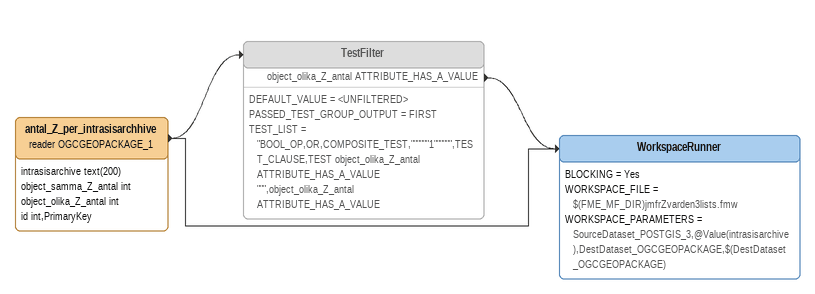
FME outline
antal_Z_per_intrasisarchhive (reader OGCGEOPACKAGE_1)
    attributes: intrasisarchive text(200), object_samma_Z_antal int, object_olika_Z_antal int, id int,PrimaryKey
    -> TestFilter
    -> WorkspaceRunner
TestFilter [off]
    DEFAULT_VALUE = <UNFILTERED>
    PASSED_TEST_GROUP_OUTPUT = FIRST
    TEST_LIST = "BOOL_OP,OR,COMPOSITE_TEST,""""""1"""""",TEST_CLAUSE,TEST object_olika_Z_antal ATTRIBUTE_HAS_A_VALUE """,object_olika_Z_antal ATTRIBUTE_HAS_A_VALUE
    object_olika_Z_antal ATTRIBUTE_HAS_A_VALUE -> WorkspaceRunner
WorkspaceRunner
    BLOCKING = Yes
    WORKSPACE_FILE = $(FME_MF_DIR)jmfrZvarden3lists.fmw
    WORKSPACE_PARAMETERS = SourceDataset_POSTGIS_3,@Value(intrasisarchive),DestDataset_OGCGEOPACKAGE,$(DestDataset_OGCGEOPACKAGE)
